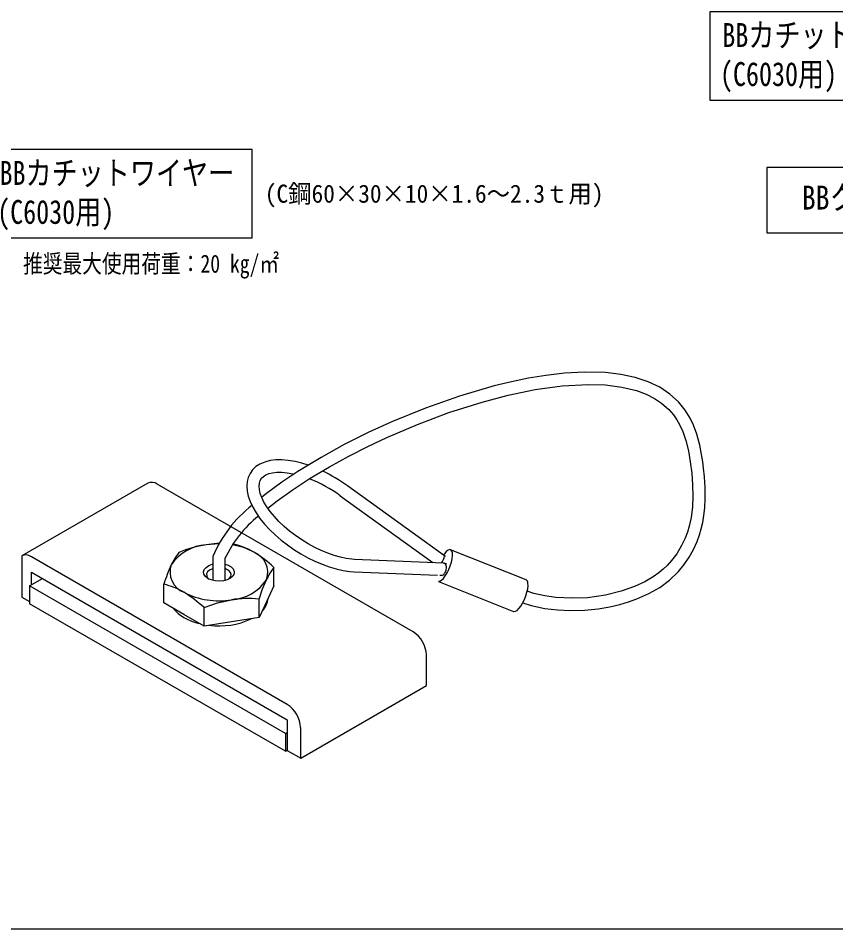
# Model space of a CAD drawing. Units: millimetres on the paper. Extents: x -143 to 139, y -98 to 97.
# Drawn here: x -48.2 to 18.1, y -97.9 to -24 of the extents above; entities that cross this region are included whole.
import ezdxf
from ezdxf.enums import TextEntityAlignment as Align

# ---------------------------------------------------------------- set-up
doc = ezdxf.new("R2010")
doc.units = ezdxf.units.MM
doc.layers.add('0-0_文字･図枠･寸法', color=7, linetype='Continuous')
doc.layers.add('0-3_BBカチットワイヤー', color=7, linetype='Continuous')
doc.styles.add('ＭＳ ゴシック', font='')
doc.styles.get('ＭＳ ゴシック').set_extended_font_data('MS Gothic')

msp = doc.modelspace()

# ---------------------------------------------------------------- linework, layer by layer
at = {"layer": '0-0_文字･図枠･寸法'}
msp.add_line((-143.151, -97.934), (138.849, -97.934), dxfattribs=at)
for points in [[(7.906, -23.487), (7.906, -30.66), (29.19, -30.66), (29.19, -23.487)], [(-50.461, -34.679), (-50.461, -41.851), (-29.227, -41.851), (-29.227, -34.679)], [(12.549, -36.123), (12.549, -41.442), (59.119, -41.442), (59.119, -36.123)]]:
    msp.add_lwpolyline(points, close=True, dxfattribs=at)
at = {"layer": '0-3_BBカチットワイヤー'}
for p, q in [((-37.709, -61.757), (-47.92, -67.651)), ((-16.176, -73.819), (-36.939, -61.833)), ((-13.62, -67.668), (-21.495, -61.978)), ((-22.08, -62.789), (-14.579, -68.208)), ((-31.894, -66.621), (-32.962, -66.757)), ((-31.923, -66.671), (-32.962, -66.757)), ((-30.73, -66.707), (-30.792, -66.705)), ((-6.994, -69.612), (-13.124, -67.166)), ((-47.92, -67.651), (-47.92, -71.017)), ((-26.387, -79.713), (-47.15, -67.728)), ((-32.437, -67.71), (-32.437, -68.581)), ((-31.437, -68.581), (-31.437, -67.819)), ((-13.693, -68.245), (-20.924, -67.945)), ((-13.529, -67.704), (-13.62, -67.667)), ((-32.437, -68.581), (-32.437, -69.651)), ((-31.437, -69.651), (-31.437, -68.581)), ((-27.473, -70.102), (-27.473, -68.597)), ((-13.441, -68.337), (-13.646, -68.255)), ((-47.15, -70.008), (-47.15, -68.985)), ((-47.15, -68.985), (-26.387, -80.971)), ((-15.349, -69.177), (-15.32, -69.194)), ((-14.009, -69.232), (-13.857, -69.239)), ((-13.881, -69.238), (-13.812, -69.265)), ((-47.303, -70.097), (-46.264, -69.497)), ((-27.473, -70.102), (-28.076, -71.389)), ((-14.124, -69.728), (-8.013, -72.166)), ((-47.92, -71.017), (-47.303, -71.373)), ((-26.54, -83.527), (-47.303, -71.542)), ((-28.679, -72.676), (-28.679, -71.171)), ((-28.076, -71.389), (-28.679, -72.676)), ((-33.144, -73.36), (-34.773, -72.414)), ((-28.679, -72.676), (-30.911, -73.018)), ((-26.387, -80.971), (-26.387, -83.447)), ((-26.54, -82.082), (-26.387, -81.994)), ((-25.298, -84.076), (-25.298, -81.6)), ((-26.54, -82.082), (-26.54, -83.527)), ((-26.54, -83.527), (-26.387, -83.439)), ((-26.387, -83.447), (-25.298, -84.076))]:
    msp.add_line(p, q, dxfattribs=at)
for points in [[(1.86, -53.177), (0.695, -52.929), (-0.555, -52.785), (-2.273, -52.743), (-3.894, -52.834), (-5.407, -53.009), (-6.814, -53.24), (-8.196, -53.525), (-9.591, -53.865), (-12.398, -54.686), (-15.154, -55.657), (-17.849, -56.754), (-19.825, -57.656), (-21.756, -58.625), (-23.637, -59.665), (-25.528, -60.818), (-26.816, -61.676), (-28.083, -62.601), (-28.46, -62.907)], [(-7.274, -71.462), (-6.58, -71.69), (-5.486, -71.923), (-4.44, -72.052), (-3.455, -72.101), (-2.245, -72.071), (-1.163, -71.963), (-0.214, -71.802), (0.6, -71.611), (1.312, -71.4), (1.993, -71.155), (2.958, -70.723), (3.843, -70.215), (4.639, -69.628), (5.383, -68.917), (5.836, -68.367), (6.245, -67.761), (6.587, -67.142), (6.876, -66.496), (7.068, -65.966), (7.216, -65.463), (7.334, -64.95), (7.431, -64.379), (7.5, -63.757), (7.539, -63.003), (7.531, -62.122), (7.476, -61.237), (7.405, -60.534), (7.339, -60.013), (7.249, -59.437), (7.095, -58.669), (6.854, -57.773), (6.582, -57.038), (6.321, -56.492), (5.922, -55.84), (5.369, -55.152), (4.679, -54.52), (3.861, -53.977), (2.921, -53.528), (1.86, -53.177)], [(-27.963, -63.791), (-27.211, -63.197), (-25.991, -62.323), (-24.517, -61.361), (-22.955, -60.425), (-21.396, -59.565), (-19.847, -58.776), (-18.313, -58.054), (-15.808, -56.986), (-13.259, -56.031), (-10.57, -55.172), (-8.457, -54.613), (-6.27, -54.159), (-4.086, -53.856), (-1.949, -53.739), (-0.566, -53.786), (0.763, -53.955), (1.966, -54.248), (2.745, -54.537), (3.413, -54.872), (3.995, -55.255), (4.581, -55.773), (4.953, -56.205), (5.243, -56.623), (5.452, -56.989), (5.713, -57.556), (5.963, -58.284), (6.173, -59.131), (6.33, -60.019), (6.444, -60.944), (6.519, -61.892), (6.542, -62.812), (6.503, -63.694), (6.396, -64.532), (6.235, -65.262), (6.087, -65.748), (5.903, -66.233), (5.626, -66.825), (5.236, -67.482), (4.814, -68.048)], [(-24.686, -60.304), (-25.198, -60.143), (-25.758, -60.006), (-26.301, -59.914), (-26.823, -59.87), (-27.32, -59.874), (-27.787, -59.931), (-28.216, -60.041), (-28.6, -60.204), (-28.929, -60.417), (-29.199, -60.673), (-29.406, -60.965), (-29.553, -61.286), (-29.641, -61.633), (-29.67, -62.004), (-29.64, -62.401), (-29.549, -62.82), (-29.398, -63.258), (-29.186, -63.71), (-28.918, -64.167), (-28.599, -64.624), (-28.232, -65.077), (-27.822, -65.522), (-27.372, -65.955), (-26.889, -66.372), (-26.377, -66.77), (-25.84, -67.144), (-25.284, -67.492), (-24.715, -67.809), (-24.137, -68.093), (-23.558, -68.341), (-22.981, -68.55), (-22.413, -68.717), (-21.857, -68.84), (-21.32, -68.918), (-20.965, -68.944), (-14.188, -69.225)], [(-20.924, -67.945), (-21.148, -67.93), (-21.596, -67.871), (-22.075, -67.771), (-22.577, -67.629), (-23.097, -67.447), (-23.627, -67.227), (-24.161, -66.97), (-24.691, -66.68), (-25.211, -66.36), (-25.714, -66.015), (-26.194, -65.648), (-26.644, -65.265), (-27.059, -64.871), (-27.433, -64.471), (-27.763, -64.071), (-28.045, -63.676), (-28.275, -63.293), (-28.452, -62.929), (-28.575, -62.589), (-28.647, -62.278), (-28.67, -62.002), (-28.648, -61.762), (-28.585, -61.553), (-28.473, -61.365), (-28.317, -61.208), (-28.123, -61.083), (-27.886, -60.985), (-27.58, -60.91), (-27.228, -60.871), (-26.835, -60.87), (-26.403, -60.909), (-25.938, -60.99), (-25.828, -61.017)], [(-12.979, -67.426), (-13.022, -67.271), (-13.098, -67.179), (-13.203, -67.156), (-13.331, -67.201), (-13.476, -67.314), (-13.628, -67.487), (-13.711, -67.602)], [(-47.15, -67.728), (-47.362, -67.629), (-47.567, -67.583), (-47.755, -67.59), (-47.92, -67.651)], [(-35.195, -67.391), (-35.49, -67.81), (-35.798, -68.386)], [(-14.122, -69.727), (-14.12, -69.727), (-14.003, -69.716), (-13.866, -69.637), (-13.716, -69.493), (-13.562, -69.292), (-13.412, -69.046), (-13.273, -68.767), (-13.155, -68.471), (-13.062, -68.173), (-12.999, -67.89), (-12.971, -67.636), (-12.979, -67.426)], [(-32.823, -69.498), (-33.028, -69.341), (-33.152, -69.158), (-33.186, -68.963), (-33.127, -68.769), (-32.98, -68.592), (-32.756, -68.444), (-32.471, -68.337), (-32.437, -68.328)], [(-32.437, -68.694), (-32.467, -68.704), (-32.693, -68.816), (-32.853, -68.961), (-32.93, -69.127), (-32.92, -69.299), (-32.822, -69.462), (-32.723, -69.551)], [(-31.437, -68.328), (-31.179, -68.415), (-30.939, -68.555), (-30.773, -68.726), (-30.693, -68.917), (-30.706, -69.114), (-30.81, -69.301), (-30.997, -69.465), (-31.254, -69.594), (-31.562, -69.678), (-31.897, -69.711), (-32.236, -69.69), (-32.552, -69.617), (-32.823, -69.498)], [(-31.151, -69.551), (-31.092, -69.502), (-30.972, -69.344), (-30.938, -69.173), (-30.992, -69.004), (-31.131, -68.852), (-31.341, -68.73), (-31.437, -68.694)], [(-13.693, -68.245), (-13.69, -68.245), (-13.645, -68.255), (-13.603, -68.281), (-13.567, -68.32), (-13.537, -68.372), (-13.514, -68.435), (-13.499, -68.508), (-13.493, -68.588), (-13.495, -68.672), (-13.506, -68.759), (-13.524, -68.845), (-13.551, -68.928), (-13.584, -69.005), (-13.623, -69.074)], [(4.814, -68.048), (4.462, -68.436), (4.125, -68.753), (3.786, -69.032), (3.307, -69.371), (2.648, -69.758), (1.793, -70.159), (0.728, -70.537), (-0.549, -70.85), (-2.025, -71.055), (-3.256, -71.104), (-4.58, -71.033), (-5.48, -70.91), (-6.377, -70.713), (-6.914, -70.533)], [(-26.54, -82.082), (-47.303, -70.097), (-47.303, -71.542)], [(-34.773, -72.414), (-36.401, -71.469), (-36.401, -69.965)], [(-28.679, -71.171), (-28.384, -70.329), (-28.076, -69.593)], [(-8.013, -72.166), (-7.99, -72.173), (-7.873, -72.162), (-7.735, -72.082), (-7.586, -71.938), (-7.432, -71.738), (-7.281, -71.492), (-7.143, -71.213), (-7.024, -70.916), (-6.931, -70.619), (-6.869, -70.335), (-6.841, -70.082), (-6.849, -69.872)], [(-30.911, -73.018), (-33.144, -73.36), (-33.144, -71.855), (-32.05, -71.476), (-30.911, -71.221)], [(-25.298, -84.076), (-15.087, -78.181), (-15.087, -75.705)]]:
    msp.add_lwpolyline(points, dxfattribs=at)
for centre, radius, start, end in [((-28.514, -71.531), 11.854, 53.69195, 65.16961), ((-37.39, -62.463), 0.775, 54.38435, 114.30437), ((-28.59, -71.642), 10.989, 53.67418, 68.64771), ((-22.698, -71.884), 10.595, 128.23425, 156.80198), ((-22.578, -72.082), 9.818, 128.82135, 154.58046), ((-32.747, -70.416), 3.664, 93.37339, 146.37041), ((-31.408, -76.483), 9.849, 99.07925, 112.60925), ((-31.78, -72.335), 5.65, 61.70113, 80.33594), ((-32.148, -72.6), 6.061, 59.81867, 76.46797), ((-29.727, -69), 1.754, 340.23755, 69.11596), ((-34.259, -75.844), 9.928, 46.87807, 58.70229), ((-14.954, -67.431), 1.355, 323.47394, 349.93102), ((-23.707, -73.912), 13.294, 155.43818, 162.72695), ((-34.147, -68.979), 1.754, 160.23754, 249.11597), ((-23.524, -71.672), 5.004, 142.09419, 155.44943), ((-13.886, -68.948), 0.292, 275.88602, 334.4913), ((-37.82, -75.858), 6.062, 59.81976, 76.46689), ((-31.127, -67.563), 3.665, 273.37346, 326.37034), ((-7.127, -69.857), 0.279, 356.78639, 61.46747), ((-31.945, -65.177), 6.132, 242.53837, 279.70013), ((-39.924, -79.094), 9.918, 46.8722, 58.70785), ((-29.597, -80.032), 8.908, 84.08528, 98.48488), ((-29.582, -70.961), 1.649, 314.4547, 355.30586), ((-33.481, -70.299), 2.691, 216.94122, 241.3052), ((-32.369, -68.384), 4.905, 240.66237, 256.79798), ((-31.918, -67.145), 6.202, 262.55394, 294.85692), ((-17.452, -75.813), 2.367, 2.607, 57.39356), ((-27.663, -81.708), 2.367, 2.607, 57.39356)]:
    msp.add_arc(centre, radius, start, end, dxfattribs=at)

# ---------------------------------------------------------------- texts
at = {"layer": '0-0_文字･図枠･寸法', "style": 'ＭＳ ゴシック'}
for s, height, width, p in [('BBカチットワイヤー', 1.94, 0.8, (8.927, -26.932)), ('(C6030用)', 1.94, 0.8, (8.735, -30.098)), ('BBカチットワイヤー', 1.94, 0.8, (-49.741, -38.123)), ('(C鋼60×30×10×1.6～2.3ｔ用)', 1.466, 0.95, (-28.209, -39.43)), ('BBクリッパー 丸鋼φ9用(ワイヤー付き)', 1.94, 0.85, (15.383, -40.126)), ('(C6030用)', 1.94, 0.8, (-49.933, -41.289)), ('※ 推奨最大使用荷重：20 kg/㎡', 1.466, 0.8, (-50.228, -45.112))]:
    msp.add_text(s, height=height, dxfattribs=dict(at, width=width)).set_placement(p, align=Align.BOTTOM_LEFT)

doc.saveas('drawing.dxf')
